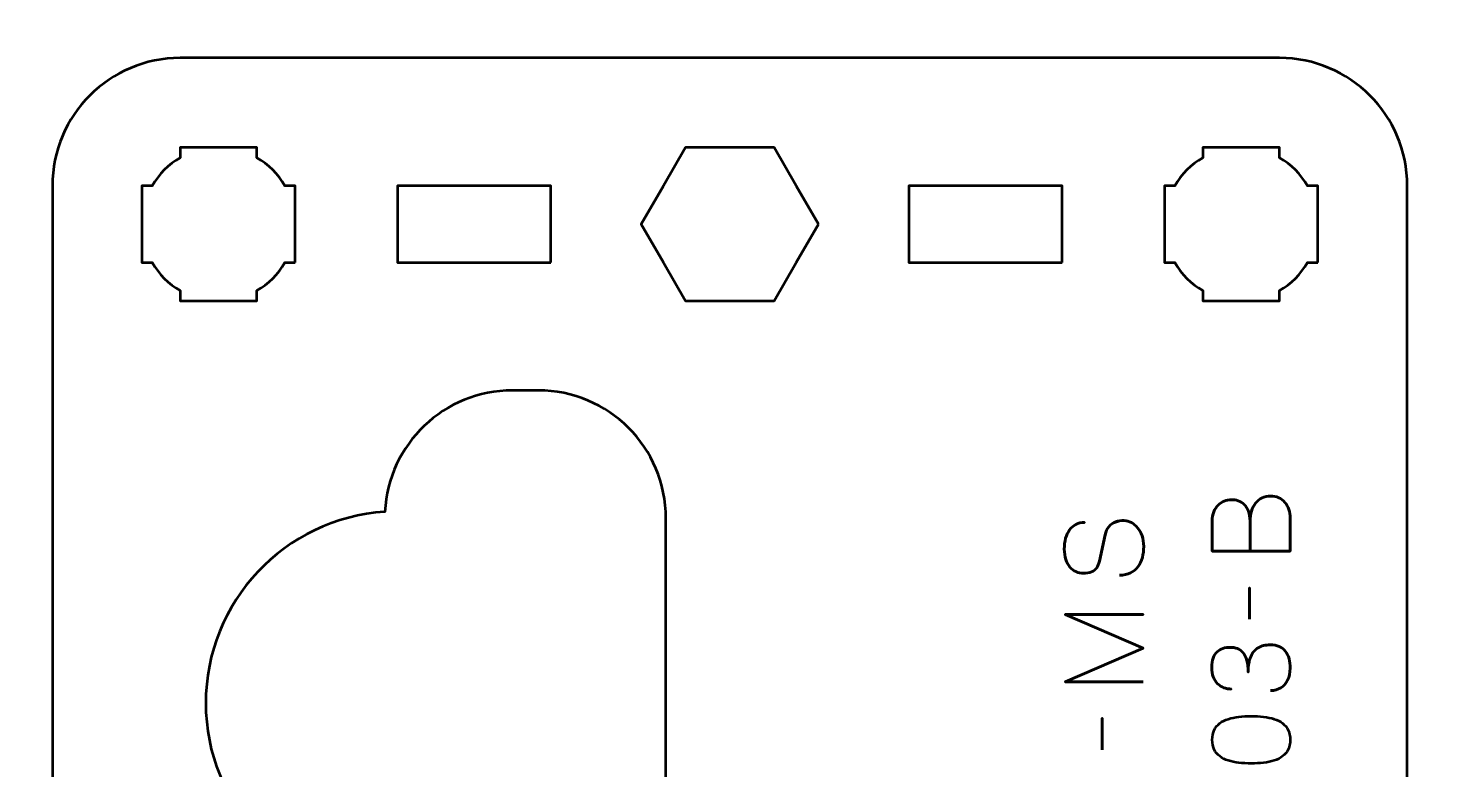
# Model space of a CAD drawing. Header units: centimetres. Extents: x -21 to 0, y -29.7 to 0.
# Drawn here: x -17.14 to -11.6, y -14.48 to -11.58 of the extents above; entities that cross this region are included whole.
import ezdxf

# ---------------------------------------------------------------- set-up
doc = ezdxf.new("R2010")
doc.units = ezdxf.units.CM
doc.header["$MEASUREMENT"] = 0
doc.layers.add('Layer 1', color=7, linetype='Continuous')

msp = doc.modelspace()

# ---------------------------------------------------------------- linework, layer by layer
at = {"layer": 'Layer 1', "color": 1, "lineweight": 53}
msp.add_open_spline([(-21.00003, -29.19995), (-21.00003, -29.19995), (-21.00003, -5.29992), (-21.00003, -5.29992), (-21.00003, -5.29992), (-21.00003, -5.21709), (-20.93286, -5.14992), (-20.85003, -5.14992), (-20.85003, -5.14992), (-20.7672, -5.14992), (-20.70003, -5.08275), (-20.70003, -4.99992), (-20.70003, -4.99992), (-20.70003, -4.91709), (-20.7672, -4.84992), (-20.85003, -4.84992), (-20.85003, -4.84992), (-20.93286, -4.84992), (-21.00003, -4.78275), (-21.00003, -4.69992), (-21.00003, -4.69992), (-21.00003, -4.61709), (-20.93286, -4.54992), (-20.85003, -4.54992), (-20.85003, -4.54992), (-20.7672, -4.54992), (-20.70003, -4.48275), (-20.70003, -4.39992), (-20.70003, -4.39992), (-20.70003, -4.31709), (-20.7672, -4.24992), (-20.85003, -4.24992), (-20.85003, -4.24992), (-20.93286, -4.24992), (-21.00003, -4.18275), (-21.00003, -4.09992), (-21.00003, -4.09992), (-21.00003, -4.01709), (-20.93286, -3.94992), (-20.85003, -3.94992), (-20.85003, -3.94992), (-20.7672, -3.94992), (-20.70003, -3.88275), (-20.70003, -3.79992), (-20.70003, -3.79992), (-20.70003, -3.71709), (-20.7672, -3.64992), (-20.85003, -3.64992), (-20.85003, -3.64992), (-20.93286, -3.64992), (-21.00003, -3.58275), (-21.00003, -3.49992), (-21.00003, -3.49992), (-21.00003, -3.41709), (-20.93286, -3.34992), (-20.85003, -3.34992), (-20.85003, -3.34992), (-20.7672, -3.34992), (-20.70003, -3.28275), (-20.70003, -3.19992), (-20.70003, -3.19992), (-20.70003, -3.11709), (-20.7672, -3.04992), (-20.85003, -3.04992), (-20.85003, -3.04992), (-20.93286, -3.04992), (-21.00003, -2.98275), (-21.00003, -2.89992), (-21.00003, -2.89992), (-21.00003, -2.81709), (-20.93286, -2.74992), (-20.85003, -2.74992), (-20.85003, -2.74992), (-20.7672, -2.74992), (-20.70003, -2.68275), (-20.70003, -2.59992), (-20.70003, -2.59992), (-20.70003, -2.51709), (-20.7672, -2.44992), (-20.85003, -2.44992), (-20.85003, -2.44992), (-20.93286, -2.44992), (-21.00003, -2.38275), (-21.00003, -2.29992), (-21.00003, -2.29992), (-21.00003, -2.21709), (-20.93286, -2.14992), (-20.85003, -2.14992), (-20.85003, -2.14992), (-20.7672, -2.14992), (-20.70003, -2.08275), (-20.70003, -1.99992), (-20.70003, -1.99992), (-20.70003, -1.91709), (-20.7672, -1.84992), (-20.85003, -1.84992), (-20.85003, -1.84992), (-20.93286, -1.84992), (-21.00003, -1.78275), (-21.00003, -1.69992), (-21.00003, -1.69992), (-21.00003, -1.61709), (-20.93286, -1.54992), (-20.85003, -1.54992), (-20.85003, -1.54992), (-20.7672, -1.54992), (-20.70003, -1.48275), (-20.70003, -1.39992), (-20.70003, -1.39992), (-20.70003, -1.31709), (-20.7672, -1.24992), (-20.85003, -1.24992), (-20.85003, -1.24992), (-20.93286, -1.24992), (-21.00003, -1.18275), (-21.00003, -1.09992), (-21.00003, -1.09992), (-21.00003, -1.09992), (-21.00003, -0.49992), (-21.00003, -0.49992), (-21.00003, -0.49992), (-21.00003, -0.22295), (-20.77694, 0.00004), (-20.49994, 0.00004), (-20.49994, 0.00004), (-20.49994, 0.00004), (-0.50008, 0.00004), (-0.50008, 0.00004), (-0.50008, 0.00004), (-0.22294, 0.00004), (0.00002, -0.22295), (0.00002, -0.49992), (0.00002, -0.49992), (0.00002, -0.49992), (0.00002, -29.19995), (0.00002, -29.19995), (0.00002, -29.19995), (0.00002, -29.47695), (-0.22294, -29.70004), (-0.50008, -29.70004), (-0.50008, -29.70004), (-0.50008, -29.70004), (-20.49994, -29.70004), (-20.49994, -29.70004), (-20.49994, -29.70004), (-20.77694, -29.70004), (-21.00003, -29.47695), (-21.00003, -29.19995)], degree=3, knots=[0, 0, 0, 0, 0.027027, 0.027027, 0.027027, 0.027027, 0.0540541, 0.0540541, 0.0540541, 0.0540541, 0.0810811, 0.0810811, 0.0810811, 0.0810811, 0.1081081, 0.1081081, 0.1081081, 0.1081081, 0.1351351, 0.1351351, 0.1351351, 0.1351351, 0.1621622, 0.1621622, 0.1621622, 0.1621622, 0.1891892, 0.1891892, 0.1891892, 0.1891892, 0.2162162, 0.2162162, 0.2162162, 0.2162162, 0.2432432, 0.2432432, 0.2432432, 0.2432432, 0.2702703, 0.2702703, 0.2702703, 0.2702703, 0.2972973, 0.2972973, 0.2972973, 0.2972973, 0.3243243, 0.3243243, 0.3243243, 0.3243243, 0.3513514, 0.3513514, 0.3513514, 0.3513514, 0.3783784, 0.3783784, 0.3783784, 0.3783784, 0.4054054, 0.4054054, 0.4054054, 0.4054054, 0.4324324, 0.4324324, 0.4324324, 0.4324324, 0.4594595, 0.4594595, 0.4594595, 0.4594595, 0.4864865, 0.4864865, 0.4864865, 0.4864865, 0.5135135, 0.5135135, 0.5135135, 0.5135135, 0.5405405, 0.5405405, 0.5405405, 0.5405405, 0.5675676, 0.5675676, 0.5675676, 0.5675676, 0.5945946, 0.5945946, 0.5945946, 0.5945946, 0.6216216, 0.6216216, 0.6216216, 0.6216216, 0.6486486, 0.6486486, 0.6486486, 0.6486486, 0.6756757, 0.6756757, 0.6756757, 0.6756757, 0.7027027, 0.7027027, 0.7027027, 0.7027027, 0.7297297, 0.7297297, 0.7297297, 0.7297297, 0.7567568, 0.7567568, 0.7567568, 0.7567568, 0.7837838, 0.7837838, 0.7837838, 0.7837838, 0.8108108, 0.8108108, 0.8108108, 0.8108108, 0.8378378, 0.8378378, 0.8378378, 0.8378378, 0.8648649, 0.8648649, 0.8648649, 0.8648649, 0.8918919, 0.8918919, 0.8918919, 0.8918919, 0.9189189, 0.9189189, 0.9189189, 0.9189189, 0.9459459, 0.9459459, 0.9459459, 0.9459459, 0.972973, 0.972973, 0.972973, 0.972973, 1, 1, 1, 1], dxfattribs=at)
at = {"layer": 'Layer 1', "color": 3, "lineweight": 53}
msp.add_open_spline([(-11.75, -12.2), (-11.75, -12.2), (-11.75, -16.5), (-11.75, -16.5), (-11.75, -16.5), (-11.75, -16.77609), (-11.97391, -17), (-12.25, -17), (-12.25, -17), (-12.25, -17), (-16.55, -17), (-16.55, -17), (-16.55, -17), (-16.82609, -17), (-17.05, -16.77609), (-17.05, -16.5), (-17.05, -16.5), (-17.05, -16.5), (-17.05, -12.2), (-17.05, -12.2), (-17.05, -12.2), (-17.05, -11.92391), (-16.82609, -11.7), (-16.55, -11.7), (-16.55, -11.7), (-16.55, -11.7), (-12.25, -11.7), (-12.25, -11.7), (-12.25, -11.7), (-11.97391, -11.7), (-11.75, -11.92391), (-11.75, -12.2)], degree=3, knots=[0, 0, 0, 0, 0.125, 0.125, 0.125, 0.125, 0.25, 0.25, 0.25, 0.25, 0.375, 0.375, 0.375, 0.375, 0.5, 0.5, 0.5, 0.5, 0.625, 0.625, 0.625, 0.625, 0.75, 0.75, 0.75, 0.75, 0.875, 0.875, 0.875, 0.875, 1, 1, 1, 1], dxfattribs=at)
at = {"layer": 'Layer 1', "lineweight": 53}
for points, knots in [([(-16.1, -12.5), (-16.1, -12.5), (-16.14015, -12.5), (-16.14015, -12.5), (-16.14015, -12.5), (-16.1665, -12.54553), (-16.20447, -12.5835), (-16.25, -12.60985), (-16.25, -12.60985), (-16.25, -12.60985), (-16.25, -12.65), (-16.25, -12.65), (-16.25, -12.65), (-16.25, -12.65), (-16.4, -12.65), (-16.4, -12.65), (-16.4, -12.65), (-16.4, -12.65), (-16.55, -12.65), (-16.55, -12.65), (-16.55, -12.65), (-16.55, -12.65), (-16.55, -12.60985), (-16.55, -12.60985), (-16.55, -12.60985), (-16.59553, -12.5835), (-16.6335, -12.54553), (-16.65985, -12.5), (-16.65985, -12.5), (-16.65985, -12.5), (-16.7, -12.5), (-16.7, -12.5), (-16.7, -12.5), (-16.7, -12.5), (-16.7, -12.35), (-16.7, -12.35), (-16.7, -12.35), (-16.7, -12.35), (-16.7, -12.2), (-16.7, -12.2), (-16.7, -12.2), (-16.7, -12.2), (-16.65985, -12.2), (-16.65985, -12.2), (-16.65985, -12.2), (-16.6335, -12.15447), (-16.59553, -12.1165), (-16.55, -12.09015), (-16.55, -12.09015), (-16.55, -12.09015), (-16.55, -12.05), (-16.55, -12.05), (-16.55, -12.05), (-16.55, -12.05), (-16.4, -12.05), (-16.4, -12.05), (-16.4, -12.05), (-16.4, -12.05), (-16.25, -12.05), (-16.25, -12.05), (-16.25, -12.05), (-16.25, -12.05), (-16.25, -12.09015), (-16.25, -12.09015), (-16.25, -12.09015), (-16.20447, -12.1165), (-16.1665, -12.15447), (-16.14015, -12.2), (-16.14015, -12.2), (-16.14015, -12.2), (-16.1, -12.2), (-16.1, -12.2), (-16.1, -12.2), (-16.1, -12.2), (-16.1, -12.35), (-16.1, -12.35), (-16.1, -12.35), (-16.1, -12.35), (-16.1, -12.5), (-16.1, -12.5)], [0, 0, 0, 0, 0.05, 0.05, 0.05, 0.05, 0.1, 0.1, 0.1, 0.1, 0.15, 0.15, 0.15, 0.15, 0.2, 0.2, 0.2, 0.2, 0.25, 0.25, 0.25, 0.25, 0.3, 0.3, 0.3, 0.3, 0.35, 0.35, 0.35, 0.35, 0.4, 0.4, 0.4, 0.4, 0.45, 0.45, 0.45, 0.45, 0.5, 0.5, 0.5, 0.5, 0.55, 0.55, 0.55, 0.55, 0.6, 0.6, 0.6, 0.6, 0.65, 0.65, 0.65, 0.65, 0.7, 0.7, 0.7, 0.7, 0.75, 0.75, 0.75, 0.75, 0.8, 0.8, 0.8, 0.8, 0.85, 0.85, 0.85, 0.85, 0.9, 0.9, 0.9, 0.9, 0.95, 0.95, 0.95, 0.95, 1, 1, 1, 1]), ([(-14.05359, -12.35), (-14.05359, -12.35), (-14.14019, -12.5), (-14.14019, -12.5), (-14.14019, -12.5), (-14.14019, -12.5), (-14.22679, -12.65), (-14.22679, -12.65), (-14.22679, -12.65), (-14.22679, -12.65), (-14.4, -12.65), (-14.4, -12.65), (-14.4, -12.65), (-14.4, -12.65), (-14.57321, -12.65), (-14.57321, -12.65), (-14.57321, -12.65), (-14.57321, -12.65), (-14.65981, -12.5), (-14.65981, -12.5), (-14.65981, -12.5), (-14.65981, -12.5), (-14.74641, -12.35), (-14.74641, -12.35), (-14.74641, -12.35), (-14.74641, -12.35), (-14.65981, -12.2), (-14.65981, -12.2), (-14.65981, -12.2), (-14.65981, -12.2), (-14.57321, -12.05), (-14.57321, -12.05), (-14.57321, -12.05), (-14.57321, -12.05), (-14.4, -12.05), (-14.4, -12.05), (-14.4, -12.05), (-14.4, -12.05), (-14.22679, -12.05), (-14.22679, -12.05), (-14.22679, -12.05), (-14.22679, -12.05), (-14.14019, -12.2), (-14.14019, -12.2), (-14.14019, -12.2), (-14.14019, -12.2), (-14.05359, -12.35), (-14.05359, -12.35)], [0, 0, 0, 0, 0.0833333, 0.0833333, 0.0833333, 0.0833333, 0.1666667, 0.1666667, 0.1666667, 0.1666667, 0.25, 0.25, 0.25, 0.25, 0.3333333, 0.3333333, 0.3333333, 0.3333333, 0.4166667, 0.4166667, 0.4166667, 0.4166667, 0.5, 0.5, 0.5, 0.5, 0.5833333, 0.5833333, 0.5833333, 0.5833333, 0.6666667, 0.6666667, 0.6666667, 0.6666667, 0.75, 0.75, 0.75, 0.75, 0.8333333, 0.8333333, 0.8333333, 0.8333333, 0.9166667, 0.9166667, 0.9166667, 0.9166667, 1, 1, 1, 1]), ([(-12.1, -12.5), (-12.1, -12.5), (-12.14015, -12.5), (-12.14015, -12.5), (-12.14015, -12.5), (-12.1665, -12.54553), (-12.20447, -12.5835), (-12.25, -12.60985), (-12.25, -12.60985), (-12.25, -12.60985), (-12.25, -12.65), (-12.25, -12.65), (-12.25, -12.65), (-12.25, -12.65), (-12.4, -12.65), (-12.4, -12.65), (-12.4, -12.65), (-12.4, -12.65), (-12.55, -12.65), (-12.55, -12.65), (-12.55, -12.65), (-12.55, -12.65), (-12.55, -12.60985), (-12.55, -12.60985), (-12.55, -12.60985), (-12.59553, -12.5835), (-12.6335, -12.54553), (-12.65985, -12.5), (-12.65985, -12.5), (-12.65985, -12.5), (-12.7, -12.5), (-12.7, -12.5), (-12.7, -12.5), (-12.7, -12.5), (-12.7, -12.35), (-12.7, -12.35), (-12.7, -12.35), (-12.7, -12.35), (-12.7, -12.2), (-12.7, -12.2), (-12.7, -12.2), (-12.7, -12.2), (-12.65985, -12.2), (-12.65985, -12.2), (-12.65985, -12.2), (-12.6335, -12.15447), (-12.59553, -12.1165), (-12.55, -12.09015), (-12.55, -12.09015), (-12.55, -12.09015), (-12.55, -12.05), (-12.55, -12.05), (-12.55, -12.05), (-12.55, -12.05), (-12.4, -12.05), (-12.4, -12.05), (-12.4, -12.05), (-12.4, -12.05), (-12.25, -12.05), (-12.25, -12.05), (-12.25, -12.05), (-12.25, -12.05), (-12.25, -12.09015), (-12.25, -12.09015), (-12.25, -12.09015), (-12.20447, -12.1165), (-12.1665, -12.15447), (-12.14015, -12.2), (-12.14015, -12.2), (-12.14015, -12.2), (-12.1, -12.2), (-12.1, -12.2), (-12.1, -12.2), (-12.1, -12.2), (-12.1, -12.35), (-12.1, -12.35), (-12.1, -12.35), (-12.1, -12.35), (-12.1, -12.5), (-12.1, -12.5)], [0, 0, 0, 0, 0.05, 0.05, 0.05, 0.05, 0.1, 0.1, 0.1, 0.1, 0.15, 0.15, 0.15, 0.15, 0.2, 0.2, 0.2, 0.2, 0.25, 0.25, 0.25, 0.25, 0.3, 0.3, 0.3, 0.3, 0.35, 0.35, 0.35, 0.35, 0.4, 0.4, 0.4, 0.4, 0.45, 0.45, 0.45, 0.45, 0.5, 0.5, 0.5, 0.5, 0.55, 0.55, 0.55, 0.55, 0.6, 0.6, 0.6, 0.6, 0.65, 0.65, 0.65, 0.65, 0.7, 0.7, 0.7, 0.7, 0.75, 0.75, 0.75, 0.75, 0.8, 0.8, 0.8, 0.8, 0.85, 0.85, 0.85, 0.85, 0.9, 0.9, 0.9, 0.9, 0.95, 0.95, 0.95, 0.95, 1, 1, 1, 1]), ([(-15.1, -12.5), (-15.1, -12.5), (-15.7, -12.5), (-15.7, -12.5), (-15.7, -12.5), (-15.7, -12.5), (-15.7, -12.2), (-15.7, -12.2), (-15.7, -12.2), (-15.7, -12.2), (-15.1, -12.2), (-15.1, -12.2), (-15.1, -12.2), (-15.1, -12.2), (-15.1, -12.5), (-15.1, -12.5)], [0, 0, 0, 0, 0.25, 0.25, 0.25, 0.25, 0.5, 0.5, 0.5, 0.5, 0.75, 0.75, 0.75, 0.75, 1, 1, 1, 1]), ([(-13.1, -12.5), (-13.1, -12.5), (-13.7, -12.5), (-13.7, -12.5), (-13.7, -12.5), (-13.7, -12.5), (-13.7, -12.2), (-13.7, -12.2), (-13.7, -12.2), (-13.7, -12.2), (-13.1, -12.2), (-13.1, -12.2), (-13.1, -12.2), (-13.1, -12.2), (-13.1, -12.5), (-13.1, -12.5)], [0, 0, 0, 0, 0.25, 0.25, 0.25, 0.25, 0.5, 0.5, 0.5, 0.5, 0.75, 0.75, 0.75, 0.75, 1, 1, 1, 1]), ([(-14.65, -13.5), (-14.65, -13.5), (-14.65, -15.2), (-14.65, -15.2), (-14.65, -15.2), (-14.65, -15.47609), (-14.87391, -15.7), (-15.15, -15.7), (-15.15, -15.7), (-15.15, -15.7), (-15.25, -15.7), (-15.25, -15.7), (-15.25, -15.7), (-15.52609, -15.7), (-15.75, -15.47609), (-15.75, -15.2), (-15.75, -15.2), (-15.75, -15.2), (-15.75, -14.9713), (-15.75, -14.9713), (-15.75, -14.9713), (-16.14085, -14.94557), (-16.45002, -14.62035), (-16.45002, -14.223), (-16.45002, -14.223), (-16.45002, -13.82543), (-16.14051, -13.50008), (-15.74936, -13.47466), (-15.74936, -13.47466), (-15.73616, -13.21034), (-15.51759, -13), (-15.25, -13), (-15.25, -13), (-15.25, -13), (-15.15, -13), (-15.15, -13), (-15.15, -13), (-14.87391, -13), (-14.65, -13.22391), (-14.65, -13.5)], [0, 0, 0, 0, 0.1, 0.1, 0.1, 0.1, 0.2, 0.2, 0.2, 0.2, 0.3, 0.3, 0.3, 0.3, 0.4, 0.4, 0.4, 0.4, 0.5, 0.5, 0.5, 0.5, 0.6, 0.6, 0.6, 0.6, 0.7, 0.7, 0.7, 0.7, 0.8, 0.8, 0.8, 0.8, 0.9, 0.9, 0.9, 0.9, 1, 1, 1, 1])]:
    msp.add_open_spline(points, degree=3, knots=knots, dxfattribs=at)
at = {"layer": 'Layer 1', "color": 5, "lineweight": 53}
for points, knots in [([(-12.36531, -13.62928), (-12.36531, -13.62928), (-12.36531, -13.51202), (-12.36531, -13.51202), (-12.36531, -13.51202), (-12.36538, -13.49678), (-12.36749, -13.4838), (-12.37166, -13.47286), (-12.37166, -13.47286), (-12.37575, -13.46199), (-12.38132, -13.45318), (-12.38831, -13.44633), (-12.38831, -13.44633), (-12.39529, -13.43949), (-12.40319, -13.43455), (-12.41194, -13.43144), (-12.41194, -13.43144), (-12.42062, -13.42841), (-12.42965, -13.427), (-12.43896, -13.42735), (-12.43896, -13.42735), (-12.44828, -13.42778), (-12.45731, -13.42975), (-12.46613, -13.43328), (-12.46613, -13.43328), (-12.47495, -13.43674), (-12.48292, -13.44196), (-12.49005, -13.4488), (-12.49005, -13.4488), (-12.49717, -13.45564), (-12.50282, -13.46418), (-12.50698, -13.47455), (-12.50698, -13.47455), (-12.51121, -13.48493), (-12.5134, -13.49713), (-12.51347, -13.51117), (-12.51347, -13.51117), (-12.51347, -13.51117), (-12.51347, -13.62928), (-12.51347, -13.62928), (-12.51347, -13.62928), (-12.51347, -13.62928), (-12.20825, -13.62928), (-12.20825, -13.62928), (-12.20825, -13.62928), (-12.20825, -13.62928), (-12.20825, -13.49932), (-12.20825, -13.49932), (-12.20825, -13.49932), (-12.20825, -13.48718), (-12.21001, -13.47589), (-12.21347, -13.46545), (-12.21347, -13.46545), (-12.217, -13.45501), (-12.22201, -13.44591), (-12.22864, -13.43801), (-12.22864, -13.43801), (-12.23534, -13.43017), (-12.24339, -13.42404), (-12.25291, -13.41966), (-12.25291, -13.41966), (-12.26244, -13.41529), (-12.27323, -13.41303), (-12.2853, -13.41296), (-12.2853, -13.41296), (-12.29743, -13.41324), (-12.30837, -13.41578), (-12.31817, -13.42065), (-12.31817, -13.42065), (-12.32798, -13.42552), (-12.33638, -13.43229), (-12.34336, -13.44104), (-12.34336, -13.44104), (-12.35042, -13.44979), (-12.35585, -13.46023), (-12.35959, -13.47223), (-12.35959, -13.47223), (-12.36333, -13.48422), (-12.36523, -13.49748), (-12.36531, -13.51202), (-12.36531, -13.51202), (-12.36523, -13.49748), (-12.36333, -13.48422), (-12.35959, -13.47223), (-12.35959, -13.47223), (-12.35585, -13.46023), (-12.35042, -13.44979), (-12.34336, -13.44104), (-12.34336, -13.44104), (-12.33638, -13.43229), (-12.32798, -13.42552), (-12.31817, -13.42065), (-12.31817, -13.42065), (-12.30837, -13.41578), (-12.29743, -13.41324), (-12.2853, -13.41296), (-12.2853, -13.41296), (-12.27323, -13.41303), (-12.26244, -13.41529), (-12.25291, -13.41966), (-12.25291, -13.41966), (-12.24339, -13.42404), (-12.23534, -13.43017), (-12.22864, -13.43801), (-12.22864, -13.43801), (-12.22201, -13.44591), (-12.217, -13.45501), (-12.21347, -13.46545), (-12.21347, -13.46545), (-12.21001, -13.47589), (-12.20825, -13.48718), (-12.20825, -13.49932), (-12.20825, -13.49932), (-12.20825, -13.49932), (-12.20825, -13.62928), (-12.20825, -13.62928), (-12.20825, -13.62928), (-12.20825, -13.62928), (-12.51347, -13.62928), (-12.51347, -13.62928), (-12.51347, -13.62928), (-12.51347, -13.62928), (-12.51347, -13.51117), (-12.51347, -13.51117), (-12.51347, -13.51117), (-12.5134, -13.49713), (-12.51121, -13.48493), (-12.50698, -13.47455), (-12.50698, -13.47455), (-12.50282, -13.46418), (-12.49717, -13.45564), (-12.49005, -13.4488), (-12.49005, -13.4488), (-12.48292, -13.44196), (-12.47495, -13.43674), (-12.46613, -13.43328), (-12.46613, -13.43328), (-12.45731, -13.42975), (-12.44828, -13.42778), (-12.43896, -13.42735), (-12.43896, -13.42735), (-12.42965, -13.427), (-12.42062, -13.42841), (-12.41194, -13.43144), (-12.41194, -13.43144), (-12.40319, -13.43455), (-12.39529, -13.43949), (-12.38831, -13.44633), (-12.38831, -13.44633), (-12.38132, -13.45318), (-12.37575, -13.46199), (-12.37166, -13.47286), (-12.37166, -13.47286), (-12.36749, -13.4838), (-12.36538, -13.49678), (-12.36531, -13.51202), (-12.36531, -13.51202), (-12.36531, -13.51202), (-12.36531, -13.62928), (-12.36531, -13.62928)], [0, 0, 0, 0, 0.025, 0.025, 0.025, 0.025, 0.05, 0.05, 0.05, 0.05, 0.075, 0.075, 0.075, 0.075, 0.1, 0.1, 0.1, 0.1, 0.125, 0.125, 0.125, 0.125, 0.15, 0.15, 0.15, 0.15, 0.175, 0.175, 0.175, 0.175, 0.2, 0.2, 0.2, 0.2, 0.225, 0.225, 0.225, 0.225, 0.25, 0.25, 0.25, 0.25, 0.275, 0.275, 0.275, 0.275, 0.3, 0.3, 0.3, 0.3, 0.325, 0.325, 0.325, 0.325, 0.35, 0.35, 0.35, 0.35, 0.375, 0.375, 0.375, 0.375, 0.4, 0.4, 0.4, 0.4, 0.425, 0.425, 0.425, 0.425, 0.45, 0.45, 0.45, 0.45, 0.475, 0.475, 0.475, 0.475, 0.5, 0.5, 0.5, 0.5, 0.525, 0.525, 0.525, 0.525, 0.55, 0.55, 0.55, 0.55, 0.575, 0.575, 0.575, 0.575, 0.6, 0.6, 0.6, 0.6, 0.625, 0.625, 0.625, 0.625, 0.65, 0.65, 0.65, 0.65, 0.675, 0.675, 0.675, 0.675, 0.7, 0.7, 0.7, 0.7, 0.725, 0.725, 0.725, 0.725, 0.75, 0.75, 0.75, 0.75, 0.775, 0.775, 0.775, 0.775, 0.8, 0.8, 0.8, 0.8, 0.825, 0.825, 0.825, 0.825, 0.85, 0.85, 0.85, 0.85, 0.875, 0.875, 0.875, 0.875, 0.9, 0.9, 0.9, 0.9, 0.925, 0.925, 0.925, 0.925, 0.95, 0.95, 0.95, 0.95, 0.975, 0.975, 0.975, 0.975, 1, 1, 1, 1]), ([(-12.87585, -13.72263), (-12.85891, -13.72249), (-12.84445, -13.71953), (-12.83245, -13.7136), (-12.83245, -13.7136), (-12.82039, -13.70774), (-12.81058, -13.69956), (-12.80303, -13.68926), (-12.80303, -13.68926), (-12.79541, -13.67889), (-12.78984, -13.66696), (-12.78631, -13.65349), (-12.78631, -13.65349), (-12.78271, -13.64008), (-12.78095, -13.62569), (-12.78102, -13.61045), (-12.78102, -13.61045), (-12.78109, -13.59507), (-12.78335, -13.58124), (-12.78765, -13.56889), (-12.78765, -13.56889), (-12.79196, -13.55661), (-12.79774, -13.5461), (-12.80501, -13.53728), (-12.80501, -13.53728), (-12.81228, -13.52853), (-12.82039, -13.52176), (-12.82942, -13.51696), (-12.82942, -13.51696), (-12.83845, -13.51216), (-12.84769, -13.50962), (-12.85722, -13.50927), (-12.85722, -13.50927), (-12.86971, -13.50885), (-12.88114, -13.51068), (-12.89144, -13.5147), (-12.89144, -13.5147), (-12.90174, -13.51873), (-12.91035, -13.52494), (-12.9174, -13.53333), (-12.9174, -13.53333), (-12.92446, -13.54166), (-12.9294, -13.55217), (-12.93215, -13.56473), (-12.93215, -13.56473), (-12.93215, -13.56473), (-12.95459, -13.66844), (-12.95459, -13.66844), (-12.95459, -13.66844), (-12.95663, -13.67818), (-12.96009, -13.68658), (-12.96489, -13.69349), (-12.96489, -13.69349), (-12.96975, -13.70041), (-12.97646, -13.70577), (-12.98507, -13.70944), (-12.98507, -13.70944), (-12.9936, -13.71311), (-13.00447, -13.71501), (-13.01766, -13.71501), (-13.01766, -13.71501), (-13.02768, -13.71501), (-13.03713, -13.71296), (-13.04602, -13.7088), (-13.04602, -13.7088), (-13.05491, -13.70471), (-13.06275, -13.69864), (-13.06959, -13.69067), (-13.06959, -13.69067), (-13.0765, -13.6827), (-13.08187, -13.67282), (-13.08575, -13.66111), (-13.08575, -13.66111), (-13.0897, -13.64932), (-13.09167, -13.63585), (-13.09174, -13.62061), (-13.09174, -13.62061), (-13.09174, -13.6053), (-13.08998, -13.59126), (-13.08645, -13.57842), (-13.08645, -13.57842), (-13.08292, -13.56565), (-13.07784, -13.55457), (-13.07107, -13.54526), (-13.07107, -13.54526), (-13.0643, -13.53594), (-13.05597, -13.52875), (-13.04624, -13.52381), (-13.04624, -13.52381), (-13.03643, -13.51887), (-13.02521, -13.51654), (-13.01258, -13.51689), (-13.01258, -13.51689), (-13.02521, -13.51654), (-13.03643, -13.51887), (-13.04624, -13.52381), (-13.04624, -13.52381), (-13.05597, -13.52875), (-13.0643, -13.53594), (-13.07107, -13.54526), (-13.07107, -13.54526), (-13.07784, -13.55457), (-13.08292, -13.56565), (-13.08645, -13.57842), (-13.08645, -13.57842), (-13.08998, -13.59126), (-13.09174, -13.6053), (-13.09174, -13.62061), (-13.09174, -13.62061), (-13.09167, -13.63585), (-13.0897, -13.64932), (-13.08575, -13.66111), (-13.08575, -13.66111), (-13.08187, -13.67282), (-13.0765, -13.6827), (-13.06959, -13.69067), (-13.06959, -13.69067), (-13.06275, -13.69864), (-13.05491, -13.70471), (-13.04602, -13.7088), (-13.04602, -13.7088), (-13.03713, -13.71296), (-13.02768, -13.71501), (-13.01766, -13.71501), (-13.01766, -13.71501), (-13.00447, -13.71501), (-12.9936, -13.71318), (-12.98514, -13.70965), (-12.98514, -13.70965), (-12.9766, -13.70605), (-12.96997, -13.70076), (-12.9651, -13.69384), (-12.9651, -13.69384), (-12.9603, -13.68693), (-12.95677, -13.67846), (-12.95459, -13.66844), (-12.95459, -13.66844), (-12.95459, -13.66844), (-12.93215, -13.56473), (-12.93215, -13.56473), (-12.93215, -13.56473), (-12.9294, -13.55189), (-12.92446, -13.5413), (-12.9174, -13.53298), (-12.9174, -13.53298), (-12.91035, -13.52458), (-12.90174, -13.51844), (-12.89144, -13.51449), (-12.89144, -13.51449), (-12.88114, -13.51061), (-12.86971, -13.50885), (-12.85722, -13.50927), (-12.85722, -13.50927), (-12.84769, -13.50962), (-12.83845, -13.51216), (-12.82942, -13.51696), (-12.82942, -13.51696), (-12.82039, -13.52176), (-12.81228, -13.52853), (-12.80501, -13.53728), (-12.80501, -13.53728), (-12.79774, -13.5461), (-12.79196, -13.55661), (-12.78765, -13.56889), (-12.78765, -13.56889), (-12.78335, -13.58124), (-12.78109, -13.59507), (-12.78102, -13.61045), (-12.78102, -13.61045), (-12.78095, -13.62569), (-12.78271, -13.64008), (-12.78631, -13.65349), (-12.78631, -13.65349), (-12.78984, -13.66696), (-12.79541, -13.67889), (-12.80303, -13.68926), (-12.80303, -13.68926), (-12.81058, -13.69956), (-12.82039, -13.70774), (-12.83245, -13.7136), (-12.83245, -13.7136), (-12.84445, -13.71953), (-12.85891, -13.72249), (-12.87585, -13.72263)], [0, 0, 0, 0, 0.0217391, 0.0217391, 0.0217391, 0.0217391, 0.0434783, 0.0434783, 0.0434783, 0.0434783, 0.0652174, 0.0652174, 0.0652174, 0.0652174, 0.0869565, 0.0869565, 0.0869565, 0.0869565, 0.1086957, 0.1086957, 0.1086957, 0.1086957, 0.1304348, 0.1304348, 0.1304348, 0.1304348, 0.1521739, 0.1521739, 0.1521739, 0.1521739, 0.173913, 0.173913, 0.173913, 0.173913, 0.1956522, 0.1956522, 0.1956522, 0.1956522, 0.2173913, 0.2173913, 0.2173913, 0.2173913, 0.2391304, 0.2391304, 0.2391304, 0.2391304, 0.2608696, 0.2608696, 0.2608696, 0.2608696, 0.2826087, 0.2826087, 0.2826087, 0.2826087, 0.3043478, 0.3043478, 0.3043478, 0.3043478, 0.326087, 0.326087, 0.326087, 0.326087, 0.3478261, 0.3478261, 0.3478261, 0.3478261, 0.3695652, 0.3695652, 0.3695652, 0.3695652, 0.3913043, 0.3913043, 0.3913043, 0.3913043, 0.4130435, 0.4130435, 0.4130435, 0.4130435, 0.4347826, 0.4347826, 0.4347826, 0.4347826, 0.4565217, 0.4565217, 0.4565217, 0.4565217, 0.4782609, 0.4782609, 0.4782609, 0.4782609, 0.5, 0.5, 0.5, 0.5, 0.5217391, 0.5217391, 0.5217391, 0.5217391, 0.5434783, 0.5434783, 0.5434783, 0.5434783, 0.5652174, 0.5652174, 0.5652174, 0.5652174, 0.5869565, 0.5869565, 0.5869565, 0.5869565, 0.6086957, 0.6086957, 0.6086957, 0.6086957, 0.6304348, 0.6304348, 0.6304348, 0.6304348, 0.6521739, 0.6521739, 0.6521739, 0.6521739, 0.673913, 0.673913, 0.673913, 0.673913, 0.6956522, 0.6956522, 0.6956522, 0.6956522, 0.7173913, 0.7173913, 0.7173913, 0.7173913, 0.7391304, 0.7391304, 0.7391304, 0.7391304, 0.7608696, 0.7608696, 0.7608696, 0.7608696, 0.7826087, 0.7826087, 0.7826087, 0.7826087, 0.8043478, 0.8043478, 0.8043478, 0.8043478, 0.826087, 0.826087, 0.826087, 0.826087, 0.8478261, 0.8478261, 0.8478261, 0.8478261, 0.8695652, 0.8695652, 0.8695652, 0.8695652, 0.8913043, 0.8913043, 0.8913043, 0.8913043, 0.9130435, 0.9130435, 0.9130435, 0.9130435, 0.9347826, 0.9347826, 0.9347826, 0.9347826, 0.9565217, 0.9565217, 0.9565217, 0.9565217, 0.9782609, 0.9782609, 0.9782609, 0.9782609, 1, 1, 1, 1]), ([(-12.36785, -13.89513), (-12.36785, -13.89513), (-12.36785, -13.77194), (-12.36785, -13.77194), (-12.36785, -13.77194), (-12.36785, -13.77194), (-12.36785, -13.89513), (-12.36785, -13.89513)], [0, 0, 0, 0, 0.5, 0.5, 0.5, 0.5, 1, 1, 1, 1]), ([(-12.78356, -14.13961), (-12.78356, -14.13961), (-13.08878, -14.13961), (-13.08878, -14.13961), (-13.08878, -14.13961), (-13.08878, -14.13961), (-12.78356, -14.00838), (-12.78356, -14.00838), (-12.78356, -14.00838), (-12.78356, -14.00838), (-13.08878, -13.87672), (-13.08878, -13.87672), (-13.08878, -13.87672), (-13.08878, -13.87672), (-12.78356, -13.87672), (-12.78356, -13.87672), (-12.78356, -13.87672), (-12.78356, -13.87672), (-13.08878, -13.87672), (-13.08878, -13.87672), (-13.08878, -13.87672), (-13.08878, -13.87672), (-12.78356, -14.00838), (-12.78356, -14.00838), (-12.78356, -14.00838), (-12.78356, -14.00838), (-13.08878, -14.13961), (-13.08878, -14.13961), (-13.08878, -14.13961), (-13.08878, -14.13961), (-12.78356, -14.13961), (-12.78356, -14.13961)], [0, 0, 0, 0, 0.125, 0.125, 0.125, 0.125, 0.25, 0.25, 0.25, 0.25, 0.375, 0.375, 0.375, 0.375, 0.5, 0.5, 0.5, 0.5, 0.625, 0.625, 0.625, 0.625, 0.75, 0.75, 0.75, 0.75, 0.875, 0.875, 0.875, 0.875, 1, 1, 1, 1]), ([(-12.28487, -14.17368), (-12.26963, -14.17361), (-12.25637, -14.17008), (-12.24487, -14.1631), (-12.24487, -14.1631), (-12.23344, -14.15611), (-12.22448, -14.14616), (-12.21806, -14.13318), (-12.21806, -14.13318), (-12.21164, -14.1202), (-12.20839, -14.10461), (-12.20825, -14.08647), (-12.20825, -14.08647), (-12.20825, -14.07286), (-12.20966, -14.06051), (-12.21262, -14.04929), (-12.21262, -14.04929), (-12.21559, -14.03814), (-12.22017, -14.02855), (-12.22645, -14.02043), (-12.22645, -14.02043), (-12.23273, -14.01232), (-12.24085, -14.00611), (-12.25072, -14.00167), (-12.25072, -14.00167), (-12.26067, -13.99729), (-12.2726, -13.99511), (-12.28657, -13.99504), (-12.28657, -13.99504), (-12.30519, -13.99496), (-12.32093, -13.99877), (-12.3337, -14.00632), (-12.3337, -14.00632), (-12.34647, -14.01387), (-12.35606, -14.02559), (-12.36262, -14.04132), (-12.36262, -14.04132), (-12.36919, -14.05705), (-12.3725, -14.07723), (-12.3725, -14.10171), (-12.3725, -14.10171), (-12.37243, -14.08344), (-12.37412, -14.06813), (-12.37758, -14.05564), (-12.37758, -14.05564), (-12.38104, -14.04322), (-12.38591, -14.03328), (-12.39226, -14.0258), (-12.39226, -14.0258), (-12.39854, -14.01832), (-12.40602, -14.01289), (-12.41462, -14.00964), (-12.41462, -14.00964), (-12.42316, -14.00632), (-12.43254, -14.0047), (-12.44277, -14.00477), (-12.44277, -14.00477), (-12.45301, -14.0047), (-12.46246, -14.00611), (-12.47121, -14.00893), (-12.47121, -14.00893), (-12.47996, -14.01169), (-12.48765, -14.0162), (-12.49421, -14.02234), (-12.49421, -14.02234), (-12.50077, -14.02848), (-12.50592, -14.03659), (-12.50959, -14.04654), (-12.50959, -14.04654), (-12.51326, -14.05656), (-12.51509, -14.06877), (-12.51516, -14.08309), (-12.51516, -14.08309), (-12.51509, -14.09734), (-12.51298, -14.10983), (-12.50888, -14.12041), (-12.50888, -14.12041), (-12.50479, -14.13107), (-12.49922, -14.13981), (-12.49209, -14.14687), (-12.49209, -14.14687), (-12.48497, -14.15385), (-12.47685, -14.15908), (-12.46768, -14.16253), (-12.46768, -14.16253), (-12.45851, -14.16606), (-12.44877, -14.16775), (-12.43854, -14.16775), (-12.43854, -14.16775), (-12.44877, -14.16775), (-12.45851, -14.16606), (-12.46768, -14.16253), (-12.46768, -14.16253), (-12.47685, -14.15908), (-12.48497, -14.15385), (-12.49209, -14.14687), (-12.49209, -14.14687), (-12.49922, -14.13981), (-12.50479, -14.13107), (-12.50888, -14.12041), (-12.50888, -14.12041), (-12.51298, -14.10983), (-12.51509, -14.09734), (-12.51516, -14.08309), (-12.51516, -14.08309), (-12.51509, -14.06877), (-12.51326, -14.05656), (-12.50959, -14.04654), (-12.50959, -14.04654), (-12.50592, -14.03659), (-12.50077, -14.02848), (-12.49421, -14.02234), (-12.49421, -14.02234), (-12.48765, -14.0162), (-12.47996, -14.01169), (-12.47121, -14.00893), (-12.47121, -14.00893), (-12.46246, -14.00611), (-12.45301, -14.0047), (-12.44277, -14.00477), (-12.44277, -14.00477), (-12.43254, -14.0047), (-12.42316, -14.00632), (-12.41462, -14.00964), (-12.41462, -14.00964), (-12.40602, -14.01289), (-12.39854, -14.01832), (-12.39226, -14.0258), (-12.39226, -14.0258), (-12.38591, -14.03328), (-12.38104, -14.04322), (-12.37758, -14.05564), (-12.37758, -14.05564), (-12.37412, -14.06813), (-12.37243, -14.08344), (-12.3725, -14.10171), (-12.3725, -14.10171), (-12.3725, -14.07723), (-12.36919, -14.05705), (-12.36262, -14.04132), (-12.36262, -14.04132), (-12.35606, -14.02559), (-12.34647, -14.01387), (-12.3337, -14.00632), (-12.3337, -14.00632), (-12.32093, -13.99877), (-12.30519, -13.99496), (-12.28657, -13.99504), (-12.28657, -13.99504), (-12.2726, -13.99511), (-12.26067, -13.99729), (-12.25072, -14.00167), (-12.25072, -14.00167), (-12.24085, -14.00611), (-12.23273, -14.01232), (-12.22645, -14.02043), (-12.22645, -14.02043), (-12.22017, -14.02855), (-12.21559, -14.03814), (-12.21262, -14.04929), (-12.21262, -14.04929), (-12.20966, -14.06051), (-12.20825, -14.07286), (-12.20825, -14.08647), (-12.20825, -14.08647), (-12.20839, -14.10461), (-12.21164, -14.1202), (-12.21806, -14.13318), (-12.21806, -14.13318), (-12.22448, -14.14616), (-12.23344, -14.15611), (-12.24487, -14.1631), (-12.24487, -14.1631), (-12.25637, -14.17008), (-12.26963, -14.17361), (-12.28487, -14.17368)], [0, 0, 0, 0, 0.0227273, 0.0227273, 0.0227273, 0.0227273, 0.0454545, 0.0454545, 0.0454545, 0.0454545, 0.0681818, 0.0681818, 0.0681818, 0.0681818, 0.0909091, 0.0909091, 0.0909091, 0.0909091, 0.1136364, 0.1136364, 0.1136364, 0.1136364, 0.1363636, 0.1363636, 0.1363636, 0.1363636, 0.1590909, 0.1590909, 0.1590909, 0.1590909, 0.1818182, 0.1818182, 0.1818182, 0.1818182, 0.2045455, 0.2045455, 0.2045455, 0.2045455, 0.2272727, 0.2272727, 0.2272727, 0.2272727, 0.25, 0.25, 0.25, 0.25, 0.2727273, 0.2727273, 0.2727273, 0.2727273, 0.2954545, 0.2954545, 0.2954545, 0.2954545, 0.3181818, 0.3181818, 0.3181818, 0.3181818, 0.3409091, 0.3409091, 0.3409091, 0.3409091, 0.3636364, 0.3636364, 0.3636364, 0.3636364, 0.3863636, 0.3863636, 0.3863636, 0.3863636, 0.4090909, 0.4090909, 0.4090909, 0.4090909, 0.4318182, 0.4318182, 0.4318182, 0.4318182, 0.4545455, 0.4545455, 0.4545455, 0.4545455, 0.4772727, 0.4772727, 0.4772727, 0.4772727, 0.5, 0.5, 0.5, 0.5, 0.5227273, 0.5227273, 0.5227273, 0.5227273, 0.5454545, 0.5454545, 0.5454545, 0.5454545, 0.5681818, 0.5681818, 0.5681818, 0.5681818, 0.5909091, 0.5909091, 0.5909091, 0.5909091, 0.6136364, 0.6136364, 0.6136364, 0.6136364, 0.6363636, 0.6363636, 0.6363636, 0.6363636, 0.6590909, 0.6590909, 0.6590909, 0.6590909, 0.6818182, 0.6818182, 0.6818182, 0.6818182, 0.7045455, 0.7045455, 0.7045455, 0.7045455, 0.7272727, 0.7272727, 0.7272727, 0.7272727, 0.75, 0.75, 0.75, 0.75, 0.7727273, 0.7727273, 0.7727273, 0.7727273, 0.7954545, 0.7954545, 0.7954545, 0.7954545, 0.8181818, 0.8181818, 0.8181818, 0.8181818, 0.8409091, 0.8409091, 0.8409091, 0.8409091, 0.8636364, 0.8636364, 0.8636364, 0.8636364, 0.8863636, 0.8863636, 0.8863636, 0.8863636, 0.9090909, 0.9090909, 0.9090909, 0.9090909, 0.9318182, 0.9318182, 0.9318182, 0.9318182, 0.9545455, 0.9545455, 0.9545455, 0.9545455, 0.9772727, 0.9772727, 0.9772727, 0.9772727, 1, 1, 1, 1]), ([(-12.94316, -14.40546), (-12.94316, -14.40546), (-12.94316, -14.28227), (-12.94316, -14.28227), (-12.94316, -14.28227), (-12.94316, -14.28227), (-12.94316, -14.40546), (-12.94316, -14.40546)], [0, 0, 0, 0, 0.5, 0.5, 0.5, 0.5, 1, 1, 1, 1]), ([(-12.20825, -14.36629), (-12.20832, -14.35148), (-12.21093, -14.33871), (-12.21601, -14.32805), (-12.21601, -14.32805), (-12.22109, -14.31747), (-12.22836, -14.30865), (-12.2376, -14.3016), (-12.2376, -14.3016), (-12.24691, -14.29461), (-12.25792, -14.28911), (-12.27062, -14.28502), (-12.27062, -14.28502), (-12.28332, -14.28099), (-12.29722, -14.2781), (-12.31246, -14.27648), (-12.31246, -14.27648), (-12.3277, -14.27478), (-12.34372, -14.27394), (-12.36065, -14.27401), (-12.36065, -14.27401), (-12.37751, -14.27394), (-12.39353, -14.27478), (-12.4087, -14.27648), (-12.4087, -14.27648), (-12.42387, -14.2781), (-12.43784, -14.28099), (-12.45054, -14.28502), (-12.45054, -14.28502), (-12.46317, -14.28911), (-12.47417, -14.29461), (-12.48356, -14.3016), (-12.48356, -14.3016), (-12.49287, -14.30865), (-12.50014, -14.31747), (-12.50522, -14.32805), (-12.50522, -14.32805), (-12.51037, -14.33871), (-12.51298, -14.35148), (-12.51305, -14.36629), (-12.51305, -14.36629), (-12.51298, -14.38111), (-12.51037, -14.39388), (-12.50522, -14.40454), (-12.50522, -14.40454), (-12.50014, -14.41512), (-12.49287, -14.42394), (-12.48356, -14.43099), (-12.48356, -14.43099), (-12.47417, -14.43798), (-12.46317, -14.44348), (-12.45054, -14.44757), (-12.45054, -14.44757), (-12.43784, -14.4516), (-12.42387, -14.45449), (-12.4087, -14.45611), (-12.4087, -14.45611), (-12.39353, -14.4578), (-12.37751, -14.45865), (-12.36065, -14.45858), (-12.36065, -14.45858), (-12.34372, -14.45865), (-12.3277, -14.4578), (-12.31246, -14.45611), (-12.31246, -14.45611), (-12.29722, -14.45449), (-12.28332, -14.4516), (-12.27062, -14.44757), (-12.27062, -14.44757), (-12.25792, -14.44348), (-12.24691, -14.43798), (-12.2376, -14.43099), (-12.2376, -14.43099), (-12.22836, -14.42394), (-12.22109, -14.41512), (-12.21601, -14.40454), (-12.21601, -14.40454), (-12.21093, -14.39388), (-12.20832, -14.38111), (-12.20825, -14.36629)], [0, 0, 0, 0, 0.05, 0.05, 0.05, 0.05, 0.1, 0.1, 0.1, 0.1, 0.15, 0.15, 0.15, 0.15, 0.2, 0.2, 0.2, 0.2, 0.25, 0.25, 0.25, 0.25, 0.3, 0.3, 0.3, 0.3, 0.35, 0.35, 0.35, 0.35, 0.4, 0.4, 0.4, 0.4, 0.45, 0.45, 0.45, 0.45, 0.5, 0.5, 0.5, 0.5, 0.55, 0.55, 0.55, 0.55, 0.6, 0.6, 0.6, 0.6, 0.65, 0.65, 0.65, 0.65, 0.7, 0.7, 0.7, 0.7, 0.75, 0.75, 0.75, 0.75, 0.8, 0.8, 0.8, 0.8, 0.85, 0.85, 0.85, 0.85, 0.9, 0.9, 0.9, 0.9, 0.95, 0.95, 0.95, 0.95, 1, 1, 1, 1]), ([(-12.20825, -14.36629), (-12.20832, -14.35148), (-12.21093, -14.33871), (-12.21601, -14.32805), (-12.21601, -14.32805), (-12.22109, -14.31747), (-12.22836, -14.30865), (-12.2376, -14.3016), (-12.2376, -14.3016), (-12.24691, -14.29461), (-12.25792, -14.28911), (-12.27062, -14.28502), (-12.27062, -14.28502), (-12.28332, -14.28099), (-12.29722, -14.2781), (-12.31246, -14.27648), (-12.31246, -14.27648), (-12.3277, -14.27478), (-12.34372, -14.27394), (-12.36065, -14.27401), (-12.36065, -14.27401), (-12.37751, -14.27394), (-12.39353, -14.27478), (-12.4087, -14.27648), (-12.4087, -14.27648), (-12.42387, -14.2781), (-12.43784, -14.28099), (-12.45054, -14.28502), (-12.45054, -14.28502), (-12.46317, -14.28911), (-12.47417, -14.29461), (-12.48356, -14.3016), (-12.48356, -14.3016), (-12.49287, -14.30865), (-12.50014, -14.31747), (-12.50522, -14.32805), (-12.50522, -14.32805), (-12.51037, -14.33871), (-12.51298, -14.35148), (-12.51305, -14.36629), (-12.51305, -14.36629), (-12.51298, -14.38111), (-12.51037, -14.39388), (-12.50522, -14.40454), (-12.50522, -14.40454), (-12.50014, -14.41512), (-12.49287, -14.42394), (-12.48356, -14.43099), (-12.48356, -14.43099), (-12.47417, -14.43798), (-12.46317, -14.44348), (-12.45054, -14.44757), (-12.45054, -14.44757), (-12.43784, -14.4516), (-12.42387, -14.45449), (-12.4087, -14.45611), (-12.4087, -14.45611), (-12.39353, -14.4578), (-12.37751, -14.45865), (-12.36065, -14.45858), (-12.36065, -14.45858), (-12.34372, -14.45865), (-12.3277, -14.4578), (-12.31246, -14.45611), (-12.31246, -14.45611), (-12.29722, -14.45449), (-12.28332, -14.4516), (-12.27062, -14.44757), (-12.27062, -14.44757), (-12.25792, -14.44348), (-12.24691, -14.43798), (-12.2376, -14.43099), (-12.2376, -14.43099), (-12.22836, -14.42394), (-12.22109, -14.41512), (-12.21601, -14.40454), (-12.21601, -14.40454), (-12.21093, -14.39388), (-12.20832, -14.38111), (-12.20825, -14.36629)], [0, 0, 0, 0, 0.05, 0.05, 0.05, 0.05, 0.1, 0.1, 0.1, 0.1, 0.15, 0.15, 0.15, 0.15, 0.2, 0.2, 0.2, 0.2, 0.25, 0.25, 0.25, 0.25, 0.3, 0.3, 0.3, 0.3, 0.35, 0.35, 0.35, 0.35, 0.4, 0.4, 0.4, 0.4, 0.45, 0.45, 0.45, 0.45, 0.5, 0.5, 0.5, 0.5, 0.55, 0.55, 0.55, 0.55, 0.6, 0.6, 0.6, 0.6, 0.65, 0.65, 0.65, 0.65, 0.7, 0.7, 0.7, 0.7, 0.75, 0.75, 0.75, 0.75, 0.8, 0.8, 0.8, 0.8, 0.85, 0.85, 0.85, 0.85, 0.9, 0.9, 0.9, 0.9, 0.95, 0.95, 0.95, 0.95, 1, 1, 1, 1])]:
    msp.add_open_spline(points, degree=3, knots=knots, dxfattribs=at)

doc.saveas('drawing.dxf')
